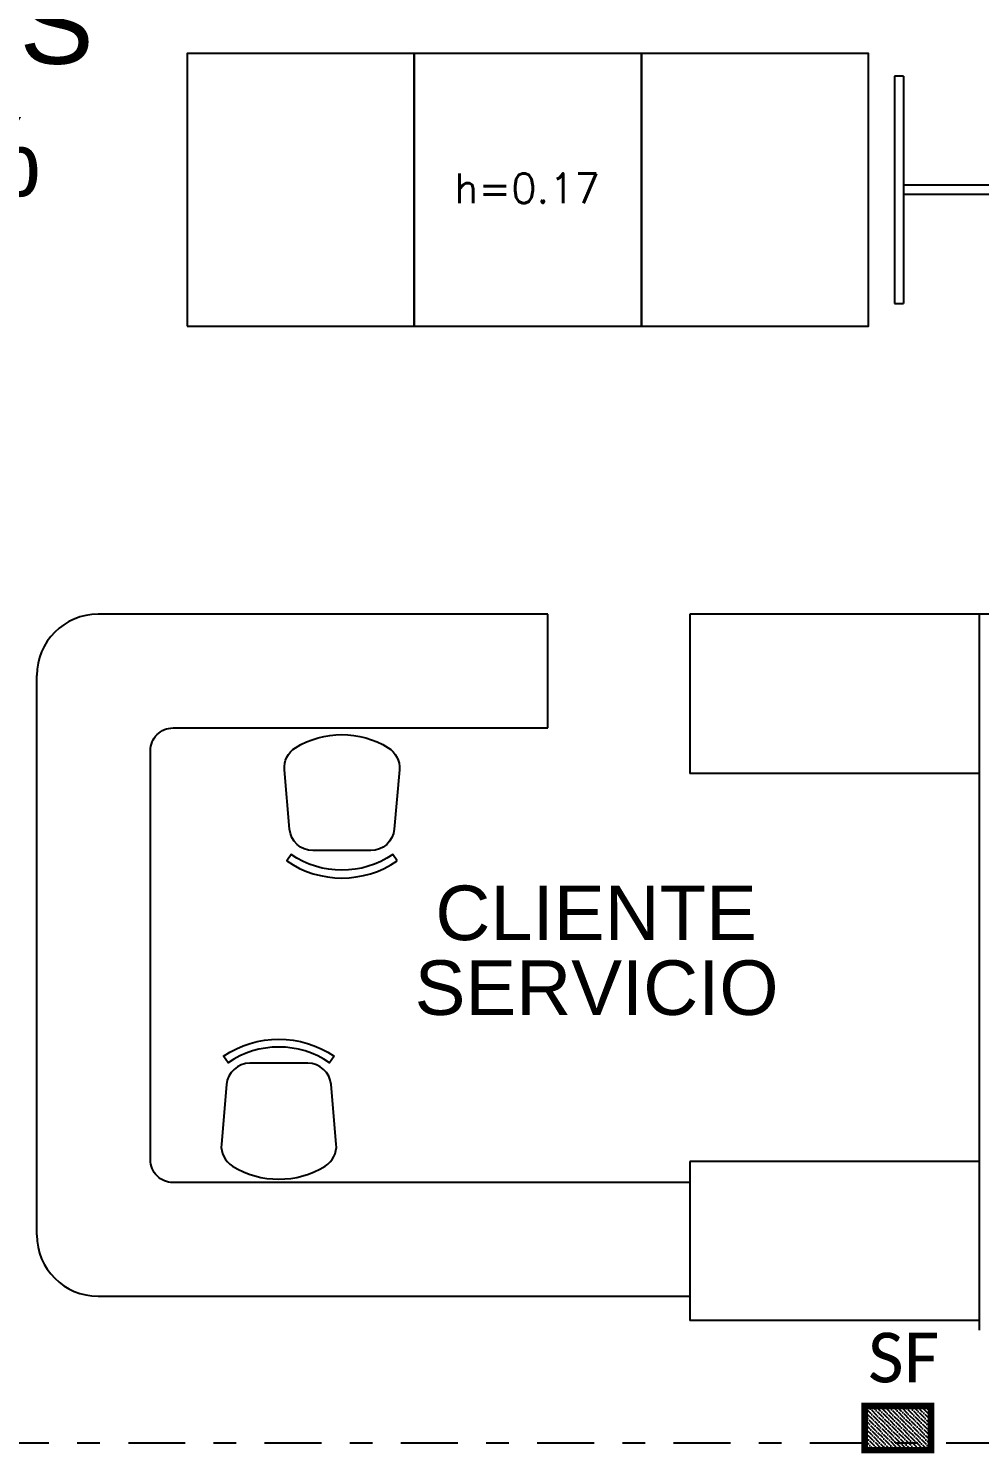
# Model space of a CAD drawing. Header units: millimetres. Extents: x 340 to 1003762, y 22 to 362022.
# Drawn here: x 389.36 to 393.55, y 42.3 to 48.57 of the extents above; entities that cross this region are included whole.
import ezdxf
from ezdxf.enums import TextEntityAlignment as Align
from ezdxf.xclip import XClip

# ---------------------------------------------------------------- set-up
doc = ezdxf.new("R2010")
doc.units = ezdxf.units.MM
doc.header["$XCLIPFRAME"] = 0
doc.linetypes.add('LSBB_P_002 - PLANTA 1° NIVEL SALA DE VENTAS$0$DASHDOT2', pattern=[0.5, 0.25, -0.125, 0, -0.125])
for name, color, linetype in [('LSBB_P_002 - PLANTA 1° NIVEL SALA DE VENTAS$0$A-Equipamiento acero inox', 8, 'Continuous'), ('LSBB_P_002 - PLANTA 1° NIVEL SALA DE VENTAS$0$A-GONDOLAS', 1, 'Continuous'), ('LSBB_P_002 - PLANTA 1° NIVEL SALA DE VENTAS$0$A-TABIQUE', 3, 'Continuous'), ('LSBB_P_002 - PLANTA 1° NIVEL SALA DE VENTAS$0$A-Textos', 2, 'Continuous'), ('LSBB_P_002 - PLANTA 1° NIVEL SALA DE VENTAS$0$E-SF O CP', 7, 'Continuous'), ('LSBB_P_002 - PLANTA 1° NIVEL SALA DE VENTAS$0$EJES', 8, 'LSBB_P_002 - PLANTA 1° NIVEL SALA DE VENTAS$0$DASHDOT2'), ('LSBB_P_002 - PLANTA 1° NIVEL SALA DE VENTAS$0$LETRERO', 2, 'Continuous'), ('LSBB_P_002 - PLANTA 1° NIVEL SALA DE VENTAS$0$MUEBLES', 8, 'Continuous'), ('LSBB_P_002 - PLANTA 1° NIVEL SALA DE VENTAS$0$N- EXTINTOR O RH', 1, 'Continuous'), ('LSBB_P_002 - PLANTA 1° NIVEL SALA DE VENTAS$0$TEXTO LAYOUT', 2, 'Continuous'), ('XREF', 7, 'Continuous')]:
    doc.layers.add(name, color=color, linetype=linetype)
doc.styles.add('LSBB_P_002 - PLANTA 1° NIVEL SALA DE VENTAS$0$ARQ', font='arial.ttf')
doc.styles.add('LSBB_P_002 - PLANTA 1° NIVEL SALA DE VENTAS$0$REF-LAYOUT-19$0$REF-LAYOUT-13$0$ROMANS', font='romans', dxfattribs={"height": 52})
doc.styles.add('LSBB_P_002 - PLANTA 1° NIVEL SALA DE VENTAS$0$SANSSERIF', font='sas_____.pfb')
doc.styles.add('LSBB_P_002 - PLANTA 1° NIVEL SALA DE VENTAS$0$STANDARD', font='txt')

# ---------------------------------------------------------------- blocks, each defined once
blk = doc.blocks.new('LSBB_P_002 - PLANTA 1° NIVEL SALA DE VENTAS$0$A$C06E754F2')
at = {"layer": 'LSBB_P_002 - PLANTA 1° NIVEL SALA DE VENTAS$0$N- EXTINTOR O RH', "linetype": 'ByBlock'}
h = blk.add_hatch(dxfattribs=at)
h.set_pattern_fill('ANSI36,_I', color=256, scale=0.126, style=2)
h.set_pattern_definition([(315, (8652.02825, 21254.503364), (0.008352698853, -0.03062656246), [0.039375, -0.007875, 0, -0.007875])])
h.paths.add_polyline_path([(0.378, 0.018), (0.018, 0.018), (0.018, 0.258), (0.378, 0.258)])
at = {"layer": 'LSBB_P_002 - PLANTA 1° NIVEL SALA DE VENTAS$0$N- EXTINTOR O RH', "const_width": 0.036}
blk.add_lwpolyline([(0.378, 0.018), (0.018, 0.018), (0.018, 0.258), (0.378, 0.258)], close=True, dxfattribs=at)
at = {"layer": 'LSBB_P_002 - PLANTA 1° NIVEL SALA DE VENTAS$0$N- EXTINTOR O RH', "insert": (0.2291, 0.5192, 0), "char_height": 0.27, "width": 6.008867, "attachment_point": 5, "style": 'LSBB_P_002 - PLANTA 1° NIVEL SALA DE VENTAS$0$STANDARD'}
blk.add_mtext('{\\fCalibri|b0|i0|c0|p34;SF}', dxfattribs=at)
blk = doc.blocks.new('LSBB_P_002 - PLANTA 1° NIVEL SALA DE VENTAS', base_point=(223.5696, 14.2202))
at = {"layer": 'LSBB_P_002 - PLANTA 1° NIVEL SALA DE VENTAS$0$A-Equipamiento acero inox', "ltscale": 2}
for p, q in [((806.9346, 260.8114), (804.9546, 260.8114)), ((806.9346, 260.3114), (806.9346, 260.8114)), ((808.8346, 260.8114), (807.5591, 260.8114)), ((807.5591, 260.8114), (807.5591, 260.1114)), ((804.6846, 258.0814), (804.6846, 260.5414)), ((807.5591, 258.4042), (807.5591, 257.7042)), ((808.8346, 258.4042), (807.5591, 258.4042))]:
    blk.add_line(p, q, dxfattribs=at)
at = {"layer": 'LSBB_P_002 - PLANTA 1° NIVEL SALA DE VENTAS$0$A-GONDOLAS'}
for p, q in [((808.4605, 263.1784), (808.4605, 262.1784)), ((808.5005, 263.1784), (808.4605, 263.1784)), ((808.5005, 263.1784), (808.5005, 262.1784)), ((809.2005, 262.6984), (808.5005, 262.6984)), ((809.2005, 262.6584), (808.5005, 262.6584)), ((808.4605, 262.1784), (808.5005, 262.1784))]:
    blk.add_line(p, q, dxfattribs=at)
for points in [[(805.3459, 262.0782), (806.3459, 262.0782), (806.3459, 263.2782), (805.3459, 263.2782)], [(806.3459, 262.0782), (807.3459, 262.0782), (807.3459, 263.2782), (806.3459, 263.2782)], [(807.3459, 262.0782), (808.3459, 262.0782), (808.3459, 263.2782), (807.3459, 263.2782)]]:
    blk.add_lwpolyline(points, close=True, dxfattribs=at)
at = {"layer": 'LSBB_P_002 - PLANTA 1° NIVEL SALA DE VENTAS$0$A-TABIQUE', "color": 3}
blk.add_line((808.8346, 257.6614), (808.8346, 260.8114), dxfattribs=at)
at = {"layer": 'LSBB_P_002 - PLANTA 1° NIVEL SALA DE VENTAS$0$EJES'}
blk.add_line((879.7376, 257.1656), (769.0572, 257.1656), dxfattribs=at)
at = {"layer": 'LSBB_P_002 - PLANTA 1° NIVEL SALA DE VENTAS$0$MUEBLES', "color": 3}
blk.add_lwpolyline([(808.9846, 260.8114), (808.8346, 260.8114)], dxfattribs=at)
at = {"layer": 'LSBB_P_002 - PLANTA 1° NIVEL SALA DE VENTAS$0$MUEBLES', "ltscale": 2}
blk.add_lwpolyline([(807.5591, 258.3114), (805.2846, 258.3114, -0.414214), (805.1846, 258.4114), (805.1846, 260.2114, -0.414214), (805.2846, 260.3114), (806.9346, 260.3114)], format="xyb", dxfattribs=at)
at = {"layer": 'LSBB_P_002 - PLANTA 1° NIVEL SALA DE VENTAS$0$MUEBLES', "ltscale": 2, "elevation": 0}
for points in [[(805.9002, 259.7717, -0.389031), (805.7974, 259.8659), (805.7746, 260.1273, -0.283804), (805.8234, 260.2242, -0.282906), (806.2319, 260.2242, -0.283804), (806.2807, 260.1273), (806.2579, 259.8659, -0.389031), (806.1551, 259.7717)], [(806.2707, 259.7261), (806.2512, 259.7545, -0.309364), (805.8041, 259.7545), (805.7847, 259.7261, 0.309364)]]:
    blk.add_lwpolyline(points, format="xyb", close=True, dxfattribs=at)
at = {"layer": 'LSBB_P_002 - PLANTA 1° NIVEL SALA DE VENTAS$0$MUEBLES', "ltscale": 2}
blk.add_lwpolyline([(806.9346, 260.3114), (806.9346, 260.3114)], close=True, dxfattribs=at)
for points in [[(808.8346, 260.1114), (807.5591, 260.1114)], [(804.9546, 257.8114), (807.5591, 257.8114)], [(808.8346, 257.7042), (807.5591, 257.7042)]]:
    blk.add_lwpolyline(points, dxfattribs=at)
for points in [[(805.993, 258.8667), (805.9736, 258.8384, 0.309364), (805.5264, 258.8384), (805.507, 258.8668, -0.309364)], [(805.6225, 258.8365, 0.389031), (805.5197, 258.7422), (805.497, 258.4808, 0.283804), (805.5457, 258.384, 0.282906), (805.9543, 258.3839, 0.283804), (806.003, 258.4808), (805.9803, 258.7422, 0.389031), (805.8775, 258.8364)]]:
    blk.add_lwpolyline(points, format="xyb", close=True, dxfattribs=at)
for centre, start, end in [((804.9546, 260.5414), 90, 180), ((804.9546, 258.0814), 180, 270)]:
    blk.add_arc(centre, 0.27, start, end, dxfattribs=at)
at = {"layer": 'LSBB_P_002 - PLANTA 1° NIVEL SALA DE VENTAS$0$E-SF O CP', "color": 6, "xscale": 0.81, "yscale": 0.81, "zscale": 0.81}
blk.add_blockref('LSBB_P_002 - PLANTA 1° NIVEL SALA DE VENTAS$0$A$C06E754F2', (808.3149, 257.1196), dxfattribs=at)
at = {"layer": 'LSBB_P_002 - PLANTA 1° NIVEL SALA DE VENTAS$0$A-Textos', "insert": (802.6662, 263.0629), "char_height": 0.35, "width": 5.9483, "attachment_point": 5, "style": 'LSBB_P_002 - PLANTA 1° NIVEL SALA DE VENTAS$0$ARQ'}
blk.add_mtext('EXP. ADICIONALES\\P{\\fArial|b0|i0|c238|p34;sup:}16,3 {\\fArial|b0|i0|c238|p34;mt2} 0,4{\\fArial|b0|i0|c238|p34;%}', dxfattribs=at)
at = {"layer": 'LSBB_P_002 - PLANTA 1° NIVEL SALA DE VENTAS$0$LETRERO', "color": 2, "style": 'LSBB_P_002 - PLANTA 1° NIVEL SALA DE VENTAS$0$SANSSERIF'}
for s, p in [('CLIENTE', (806.439, 259.3058)), ('SERVICIO', (806.3479, 258.9768))]:
    blk.add_text(s, height=0.24, rotation=0, dxfattribs=at).set_placement(p, align=Align.BOTTOM_LEFT)
at = {"layer": 'LSBB_P_002 - PLANTA 1° NIVEL SALA DE VENTAS$0$TEXTO LAYOUT', "color": 2, "linetype": 'Continuous', "style": 'LSBB_P_002 - PLANTA 1° NIVEL SALA DE VENTAS$0$REF-LAYOUT-19$0$REF-LAYOUT-13$0$ROMANS'}
blk.add_text('h=0.17', height=0.13, dxfattribs=at).set_placement((806.8428, 262.6203), align=Align.CENTER)

msp = doc.modelspace()

# ---------------------------------------------------------------- block references
at = {"layer": 'XREF'}
ref = msp.add_blockref('LSBB_P_002 - PLANTA 1° NIVEL SALA DE VENTAS', (-191.719, -200.5998), dxfattribs=at)
XClip(ref).set_block_clipping_path([(755.454857474, 236.6800249606), (887.3150098981, 333.6713636781)])

doc.saveas('drawing.dxf')
